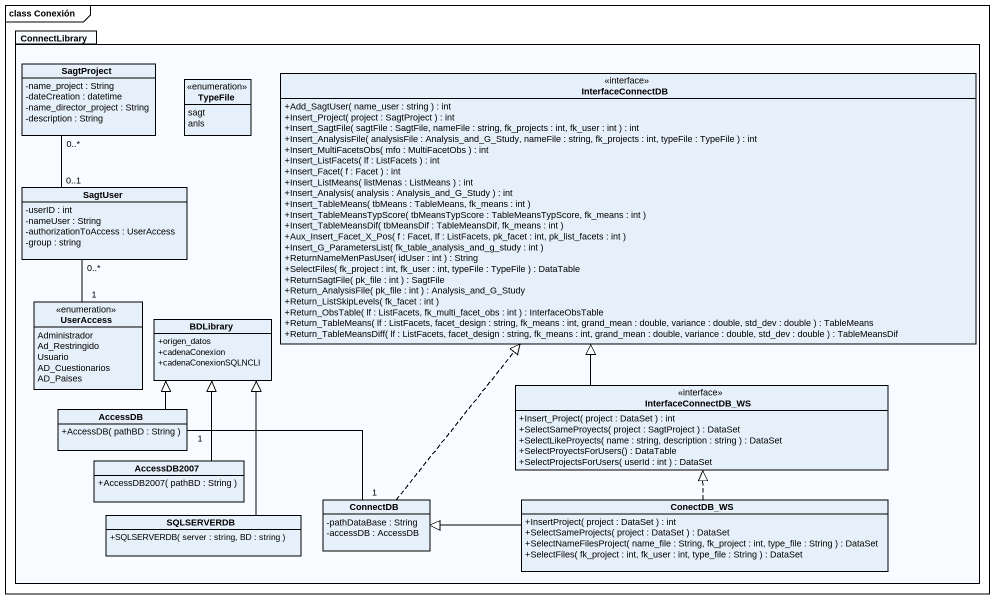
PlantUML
@startuml
mainframe class Conexión
hide circle
hide empty members
skinparam classAttributeIconSize 0
package ConnectLibrary {
  class SagtProject {
    -name_project : String
    -dateCreation : datetime
    -name_director_project : String
    -description : String
  }
  enum TypeFile {
    sagt
    anls
  }
  interface InterfaceConnectDB {
    +Add_SagtUser( name_user : string ) : int
    +Insert_Project( project : SagtProject ) : int
    +Insert_SagtFile( sagtFile : SagtFile, nameFile : string, fk_projects : int, fk_user : int ) : int
    +Insert_AnalysisFile( analysisFile : Analysis_and_G_Study, nameFile : string, fk_projects : int, typeFile : TypeFile ) : int
    +Insert_MultiFacetsObs( mfo : MultiFacetObs ) : int
    +Insert_ListFacets( lf : ListFacets ) : int
    +Insert_Facet( f : Facet ) : int
    +Insert_ListMeans( listMenas : ListMeans ) : int
    +Insert_Analysis( analysis : Analysis_and_G_Study ) : int
    +Insert_TableMeans( tbMeans : TableMeans, fk_means : int )
    +Insert_TableMeansTypScore( tbMeansTypScore : TableMeansTypScore, fk_means : int )
    +Insert_TableMeansDif( tbMeansDif : TableMeansDif, fk_means : int )
    +Aux_Insert_Facet_X_Pos( f : Facet, lf : ListFacets, pk_facet : int, pk_list_facets : int )
    +Insert_G_ParametersList( fk_table_analysis_and_g_study : int )
    +ReturnNameMenPasUser( idUser : int ) : String
    +SelectFiles( fk_project : int, fk_user : int, typeFile : TypeFile ) : DataTable
    +ReturnSagtFile( pk_file : int ) : SagtFile
    +Return_AnalysisFile( pk_file : int ) : Analysis_and_G_Study
    +Return_ListSkipLevels( fk_facet : int )
    +Return_ObsTable( lf : ListFacets, fk_multi_facet_obs : int ) : InterfaceObsTable
    +Return_TableMeans( lf : ListFacets, facet_design : string, fk_means : int, grand_mean : double, variance : double, std_dev : double ) : TableMeans
    +Return_TableMeansDiff( lf : ListFacets, facet_design : string, fk_means : int, grand_mean : double, variance : double, std_dev : double ) : TableMeansDif
  }
  class SagtUser {
    -userID : int
    -nameUser : String
    -authorizationToAccess : UserAccess
    -group : string
  }
  enum UserAccess {
    Administrador
    Ad_Restringido
    Usuario
    AD_Cuestionarios
    AD_Paises
  }
  class BDLibrary {
    +origen_datos
    +cadenaConexion
    +cadenaConexionSQLNCLI
  }
  interface InterfaceConnectDB_WS {
    +Insert_Project( project : DataSet ) : int
    +SelectSameProyects( project : SagtProject ) : DataSet
    +SelectLikeProyects( name : string, description : string ) : DataSet
    +SelectProyectsForUsers() : DataTable
    +SelectProjectsForUsers( userId : int ) : DataSet
  }
  class AccessDB {
    +AccessDB( pathBD : String )
  }
  class AccessDB2007 {
    +AccessDB2007( pathBD : String )
  }
  class SQLSERVERDB {
    +SQLSERVERDB( server : string, BD : string )
  }
  class ConnectDB {
    -pathDataBase : String
    -accessDB : AccessDB
  }
  class ConectDB_WS {
    +InsertProject( project : DataSet ) : int
    +SelectSameProjects( project : DataSet ) : DataSet
    +SelectNameFilesProject( name_file : String, fk_project : int, type_file : String ) : DataSet
    +SelectFiles( fk_project : int, fk_user : int, type_file : String ) : DataSet
  }
}
SagtProject "0..*" -- "0..1" SagtUser
SagtUser "0..*" -- "1" UserAccess
InterfaceConnectDB_WS -up-|> InterfaceConnectDB
AccessDB -up-|> BDLibrary
AccessDB "1" -right- "1" ConnectDB
AccessDB2007 -up-|> BDLibrary
SQLSERVERDB -up-|> BDLibrary
ConnectDB .up.|> InterfaceConnectDB
ConectDB_WS .up.|> InterfaceConnectDB_WS
ConectDB_WS -left-|> ConnectDB
@enduml
